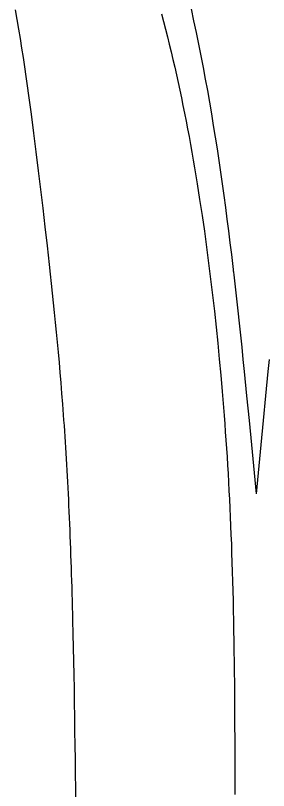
# Model space of a CAD drawing. Extents: x 0 to 279, y 0 to 212.
# Drawn here: x 18.96 to 25.21, y 119.91 to 139.08 of the extents above; entities that cross this region are included whole.
import ezdxf

# ---------------------------------------------------------------- set-up
doc = ezdxf.new("R2010")
doc.units = 0
doc.layers.add('LAYER_1', color=18, linetype='CONTINUOUS')

msp = doc.modelspace()

# ---------------------------------------------------------------- linework, layer by layer
at = {"layer": 'LAYER_1'}
for points in [[(20.453, 119.6), (20.45, 119.959), (20.446, 120.316), (20.442, 120.671), (20.438, 121.025), (20.433, 121.378), (20.428, 121.728), (20.423, 122.076), (20.417, 122.422), (20.411, 122.766), (20.405, 123.107), (20.398, 123.446), (20.39, 123.782), (20.382, 124.115), (20.378, 124.28), (20.374, 124.444), (20.369, 124.608), (20.365, 124.771), (20.36, 124.933), (20.355, 125.094), (20.35, 125.254), (20.345, 125.414), (20.34, 125.572), (20.334, 125.73), (20.329, 125.886), (20.323, 126.042), (20.317, 126.196), (20.311, 126.35), (20.305, 126.502), (20.298, 126.654), (20.291, 126.804), (20.285, 126.953), (20.277, 127.102), (20.27, 127.249), (20.263, 127.395), (20.255, 127.54), (20.247, 127.684), (20.239, 127.826), (20.231, 127.968), (20.223, 128.109), (20.215, 128.249), (20.206, 128.388), (20.197, 128.526), (20.188, 128.663), (20.179, 128.799), (20.17, 128.934), (20.16, 129.069), (20.151, 129.202), (20.141, 129.335), (20.131, 129.467), (20.111, 129.729), (20.09, 129.987), (20.068, 130.243), (20.047, 130.496), (20.024, 130.747), (20.001, 130.995), (19.978, 131.241), (19.954, 131.485), (19.93, 131.728), (19.906, 131.968), (19.881, 132.207), (19.856, 132.444), (19.83, 132.68), (19.804, 132.915), (19.778, 133.149), (19.751, 133.383), (19.698, 133.847), (19.643, 134.31), (19.588, 134.774), (19.533, 135.237), (19.476, 135.702), (19.417, 136.167), (19.356, 136.633), (19.293, 137.1), (19.26, 137.334), (19.227, 137.568), (19.192, 137.803), (19.157, 138.037), (19.121, 138.272), (19.083, 138.507), (19.045, 138.742), (19.005, 138.978), (18.964, 139.214)], [(23.301, 139.238), (23.363, 138.948), (23.424, 138.659), (23.483, 138.371), (23.54, 138.082), (23.596, 137.794), (23.65, 137.506), (23.703, 137.218), (23.754, 136.93), (23.803, 136.642), (23.851, 136.354), (23.897, 136.066), (23.942, 135.778), (23.986, 135.489), (24.028, 135.2), (24.069, 134.911), (24.11, 134.621), (24.149, 134.331), (24.187, 134.04), (24.224, 133.748), (24.261, 133.456), (24.296, 133.163), (24.331, 132.869), (24.34, 132.795), (24.344, 132.758), (24.345, 132.749), (24.346, 132.744), (24.346, 132.742), (24.346, 132.741), (24.347, 132.732), (24.356, 132.658), (24.39, 132.362), (24.423, 132.066), (24.456, 131.768), (24.488, 131.47), (24.52, 131.171), (24.552, 130.871), (24.583, 130.571), (24.613, 130.27), (24.674, 129.667), (24.733, 129.062), (24.792, 128.456), (24.907, 127.241)], [(22.574, 139.115), (22.623, 138.927), (22.671, 138.74), (22.718, 138.552), (22.764, 138.364), (22.809, 138.176), (22.854, 137.987), (22.897, 137.798), (22.94, 137.609), (22.981, 137.42), (23.022, 137.23), (23.062, 137.04), (23.101, 136.849), (23.139, 136.658), (23.177, 136.466), (23.214, 136.274), (23.25, 136.081), (23.285, 135.888), (23.32, 135.695), (23.354, 135.501), (23.387, 135.306), (23.451, 134.916), (23.513, 134.525), (23.572, 134.132), (23.629, 133.739), (23.683, 133.344), (23.735, 132.949), (23.784, 132.554), (23.831, 132.158), (23.876, 131.761), (23.918, 131.365), (23.959, 130.969), (23.998, 130.573), (24.034, 130.177), (24.069, 129.78), (24.102, 129.381), (24.118, 129.18), (24.133, 128.979), (24.147, 128.776), (24.162, 128.573), (24.175, 128.368), (24.189, 128.162), (24.202, 127.955), (24.214, 127.746), (24.226, 127.535), (24.237, 127.323), (24.248, 127.109), (24.259, 126.894), (24.269, 126.676), (24.278, 126.455), (24.287, 126.233), (24.296, 126.008), (24.304, 125.781), (24.312, 125.551), (24.319, 125.319), (24.326, 125.084), (24.332, 124.845), (24.338, 124.604), (24.341, 124.482), (24.344, 124.36), (24.349, 124.112), (24.353, 123.862), (24.358, 123.608), (24.361, 123.352), (24.365, 123.092), (24.368, 122.83), (24.371, 122.566), (24.373, 122.299), (24.375, 122.03), (24.377, 121.758), (24.378, 121.485), (24.379, 121.209), (24.38, 120.932), (24.381, 120.653), (24.381, 120.372), (24.381, 120.089), (24.381, 119.805)], [(25.232, 130.571), (25.201, 130.27), (25.141, 129.667), (25.081, 129.062), (25.023, 128.456), (24.907, 127.241)]]:
    msp.add_lwpolyline(points, dxfattribs=at)

doc.saveas('drawing.dxf')
